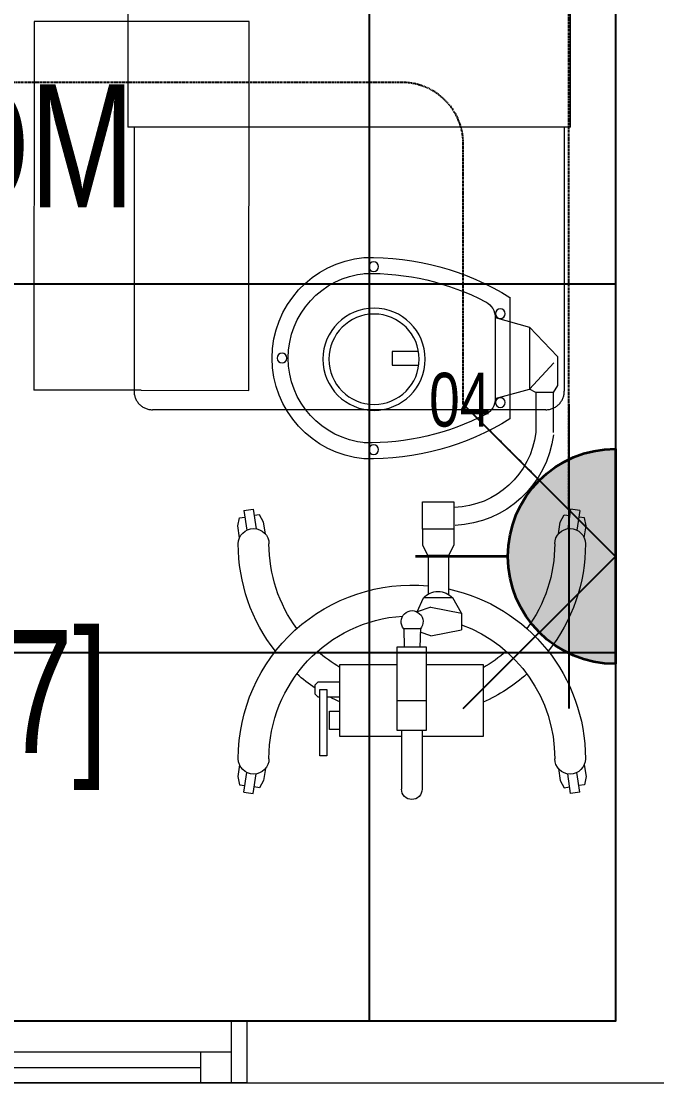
# Model space of a CAD drawing. Extents: x -178977 to 231842, y -29287 to 19916.
# Drawn here: x 38409 to 39443, y -910 to 817 of the extents above; entities that cross this region are included whole.
import ezdxf
from ezdxf import colors
from ezdxf.entities.mleader import LeaderData, LeaderLine
from ezdxf.enums import TextEntityAlignment as Align
from ezdxf.math import Vec2, Vec3

# ---------------------------------------------------------------- set-up
doc = ezdxf.new("R2010")
doc.units = 0
doc.header["$LTSCALE"] = 0.25
for name, pattern in [('01-First Floor-FUR$0$HIDDEN', [9.525, 6.35, -3.175]), ('DASHDOT', [25.4, 12.7, -6.35, 0, -6.35]), ('HIDDEN', [9.525, 6.35, -3.175])]:
    doc.linetypes.add(name, pattern=pattern)
for name, color, linetype, lineweight in [('01-First Floor-FUR$0$72_EGR_BASE_TEXT', 252, 'Continuous', 5), ('01-First Floor-FUR$0$72_EGR_EQP_TAG', 142, 'Continuous', 5), ('01-First Floor-FUR$0$Aluminum', 251, 'Continuous', 5), ('01-First Floor-FUR$0$LOADING', 253, 'Continuous', 5), ('01-First Floor-FUR$0$Walls', 251, 'Continuous', 5), ('E-LITE-CIRC', 6, 'Continuous', 25), ('E-LITE-CLNG-CNDT', 6, 'DASHDOT', 35), ('E-LITE-EXIT-NUMB', 6, 'Continuous', 25), ('E-POWR-FLOR-CNDT', 6, 'HIDDEN', 25), ('E-POWR-WALL @ 100', 4, 'Continuous', 35)]:
    doc.layers.add(name, color=color, linetype=linetype, lineweight=lineweight)
doc.layers.add('01-First Floor-FUR$0$FALSE CEILING', color=251, linetype='Continuous')
doc.styles.add('01-First Floor-FUR$0$X3G_ENTITY_257CFD', font='swisscl.ttf', dxfattribs={"height": 200})
doc.styles.add('01-First Floor-FUR$0$X3G_ENTITY_9EC9', font='swisscl.ttf', dxfattribs={"height": 0.2})
doc.styles.add('01-First Floor-FUR$0$X3G_ENTITY_9F38', font='swisscl.ttf', dxfattribs={"height": 0.2})
doc.styles.add('DC_SIMPLEX', font='SIMPLEX.shx', dxfattribs={"width": 0.7})

# ---------------------------------------------------------------- blocks, each defined once
blk = doc.blocks.new('01-First Floor-FUR$0$HF13902-P')
at = {"color": 8, "linetype": '01-First Floor-FUR$0$HIDDEN'}
for p, q in [((-0.35, -0.6824), (-0.35, -1.1124)), ((0.35, -0.6824), (0.35, -1.1124)), ((0.32, -1.1424), (-0.32, -1.1424))]:
    blk.add_line(p, q, dxfattribs=at)
at = {"linetype": 'Continuous'}
for points in [[(0.36, -0.5224), (0.36, -0.5224), (0.36, -0.5224), (0.36, -0.5224), (0.36, -0.5224), (0.36, -0.5224), (0.36, -0.5224), (0.36, -0.5224), (0.36, -0.5224), (0.36, -0.5224), (0.36, -0.5224), (0.36, -0.5224), (0.36, -0.5224), (0.36, -0.5224), (0.36, -0.5224), (0.36, -0.5224), (0.36, -0.5224), (0.36, -0.5224), (0.36, -0.5224), (0.36, -0.5224), (0.36, -0.5224), (0.36, -0.5224), (0.36, -0.5224), (0.36, -0.5224), (0.36, -0.5224), (0.36, -0.5224), (0.36, -0.5224), (0.36, -0.5224), (0.36, -0.5224), (0.36, -0.5224), (0.36, -0.5224), (0.36, -0.5224), (0.36, -0.5224), (0.36, -0.5224), (0.36, -0.5224), (0.36, -0.5224), (0.36, -0.5224), (0.36, -0.5224), (0.36, -0.5224), (0.36, -0.5224), (0.36, -0.5224), (0.36, -0.5224), (0.36, -0.5224), (0.36, -0.5224), (0.36, -0.5224), (0.36, -0.5224), (0.36, -0.5224), (0.36, -0.5224), (0.36, -0.5224), (0.36, -0.5224), (0.36, -0.5224), (0.36, -0.5224), (0.36, -0.5224), (0.36, -0.5224), (0.36, -0.5224), (0.36, -0.5224), (0.36, -0.5224), (0.36, -0.5224), (0.36, -0.5224), (0.36, -0.5224), (0.36, -0.5224), (0.36, -0.5224), (0.36, -0.5224), (0.36, -0.5224), (0.36, -0.5224), (0.36, -0.5224), (0.36, -0.5224), (0.36, -0.5224), (0.36, -0.5224), (0.36, -0.5224), (0.36, -0.5224), (0.36, -0.5224), (0.36, -0.5224), (0.36, -0.5224), (0.36, -0.5224), (0.36, -0.5224), (0.36, -0.5224), (0.36, -0.5224), (0.36, -0.5224), (0.36, -0.5224), (0.36, -0.5224), (0.36, -0.5224), (0.36, -0.5224), (0.36, -0.5224), (0.36, -0.5224), (0.36, -0.5224), (0.36, -0.5224), (0.36, -0.5224), (0.36, -0.5224), (0.36, -0.5224), (0.36, -0.5224), (0.36, -0.5224), (0.36, -0.5224), (0.36, -0.5224), (0.36, -0.5224), (0.36, -0.5224), (0.36, -0.5224), (0.36, -0.5224), (0.36, -0.5224), (0.36, -0.5224), (0.36, -0.5224), (0.36, -0.5224), (0.36, -0.5224), (0.36, -0.5224), (0.36, -0.5224), (0.36, -0.5224), (0.36, -0.5224), (0.36, -0.5224), (0.36, -0.5224), (0.36, -0.5224), (0.36, -0.5224), (0.36, -0.5224), (0.36, -0.5224), (0.36, -0.5224), (0.36, -0.5224), (0.36, -0.5224), (0.36, -0.5224), (0.36, -0.5224), (0.36, -0.5224), (0.36, -0.5224), (0.36, -0.5224), (0.36, -0.5224), (0.36, -0.5224), (0.36, -0.5224), (0.36, -0.5224), (0.36, -0.5224), (0.36, -0.5224), (0.36, -0.5224), (0.36, -0.5224), (0.36, -0.5224), (0.36, -0.5224), (0.36, -0.5224), (0.36, -0.5224), (0.36, -0.5224), (0.36, -0.5224), (0.36, -0.5224), (0.36, -0.5224), (0.36, -0.5224), (0.36, -0.5224), (0.36, -0.5224), (0.36, -0.5224), (0.36, -0.5224), (0.36, -0.5224), (0.36, -0.5224), (0.36, -0.5224), (0.36, -0.5224), (0.36, -0.5224), (0.36, -0.5224), (0.36, -0.5224), (0.36, -0.5224), (0.36, -0.5224), (0.36, -0.5224), (0.36, -0.5224), (0.36, -0.5224), (0.36, -0.5224), (0.36, -0.5224), (0.36, -0.5224), (0.36, -0.5224), (0.36, -0.5224), (0.36, -0.5224), (0.36, -0.5224), (0.36, -0.5224), (0.36, -0.5224), (0.36, -0.5224), (0.36, -0.5224), (0.36, -0.5224), (0.36, -0.5224), (0.36, -0.5224), (0.36, -0.5224), (0.36, -0.5224), (0.36, -0.5224), (0.36, -0.5224), (0.36, -0.5224), (0.36, -0.5224), (0.36, -0.5224), (0.36, -0.5224), (0.36, -0.5224), (0.36, -0.5224), (0.36, -0.5224), (0.36, -0.5224), (0.36, -0.5224), (0.36, -0.5224), (0.36, -0.5224), (0.36, -0.5224), (0.36, -0.5224), (0.36, -0.5224), (0.36, -0.5224), (0.36, -0.5224), (0.36, -0.5224), (0.36, -0.5224), (0.36, -0.5224), (0.36, -0.5224), (0.36, -0.5224), (0.36, -0.5224), (0.36, -0.5224), (0.36, -0.5224), (0.36, -0.5224), (0.36, -0.5224), (0.36, -0.5224), (0.36, -0.5224), (0.36, -0.5224), (0.36, -0.5224), (0.36, -0.5224), (0.36, -0.5224), (0.36, -0.5224), (0.36, -0.5224), (0.36, -0.5224), (0.36, -0.5224), (0.36, -0.5224), (0.36, -0.5224), (0.36, -0.5224), (0.36, -0.5224), (0.36, -0.5224), (0.36, -0.5224), (0.36, -0.5224), (0.36, -0.5224), (0.36, -0.5224), (0.36, -0.5224), (0.36, -0.5224)], [(0.36, -0.5224), (0.36, -0.5224), (0.36, -0.5224), (0.36, -0.5224), (0.36, -0.5224), (0.36, -0.5224), (0.36, -0.5224), (0.36, -0.5224), (0.36, -0.5224), (0.36, -0.5224), (0.36, -0.5224), (0.36, -0.5224), (0.36, -0.5224), (0.36, -0.5224), (0.36, -0.5224), (0.36, -0.5224), (0.36, -0.5224), (0.36, -0.5224), (0.36, -0.5224), (0.36, -0.5224), (0.36, -0.5224), (0.36, -0.5224), (0.36, -0.5224), (0.36, -0.5224), (0.36, -0.5224), (0.36, -0.5224), (0.36, -0.5224), (0.36, -0.5224), (0.36, -0.5224), (0.36, -0.5224), (0.36, -0.5224), (0.36, -0.5224), (0.36, -0.5224), (0.36, -0.5224), (0.36, -0.5224), (0.36, -0.5224), (0.36, -0.5224), (0.36, -0.5224), (0.36, -0.5224), (0.36, -0.5224), (0.36, -0.5224), (0.36, -0.5224), (0.36, -0.5224), (0.36, -0.5224), (0.36, -0.5224), (0.36, -0.5224), (0.36, -0.5224), (0.36, -0.5224), (0.36, -0.5224), (0.36, -0.5224), (0.36, -0.5224), (0.36, -0.5224), (0.36, -0.5224), (0.36, -0.5224), (0.36, -0.5224), (0.36, -0.5224), (0.36, -0.5224), (0.36, -0.5224), (0.36, -0.5224), (0.36, -0.5224), (0.36, -0.5224), (0.36, -0.5224), (0.36, -0.5224), (0.36, -0.5224), (0.36, -0.5224), (0.36, -0.5224), (0.36, -0.5224), (0.36, -0.5224), (0.36, -0.5224), (0.36, -0.5224), (0.36, -0.5224), (0.36, -0.5224), (0.36, -0.5224), (0.36, -0.5224), (0.36, -0.5224), (0.36, -0.5224), (0.36, -0.5224), (0.36, -0.5224), (0.36, -0.5224), (0.36, -0.5224), (0.36, -0.5224), (0.36, -0.5224), (0.36, -0.5224), (0.36, -0.5224), (0.36, -0.5224), (0.36, -0.5224), (0.36, -0.5224), (0.36, -0.5224), (0.36, -0.5224), (0.36, -0.5224), (0.36, -0.5224), (0.36, -0.5224), (0.36, -0.5224), (0.36, -0.5224), (0.36, -0.5224), (0.36, -0.5224), (0.36, -0.5224), (0.36, -0.5224), (0.36, -0.5224), (0.36, -0.5224), (0.36, -0.5224), (0.36, -0.5224), (0.36, -0.5224), (0.36, -0.5224), (0.36, -0.5224), (0.36, -0.5224), (0.36, -0.5224), (0.36, -0.5224), (0.36, -0.5224), (0.36, -0.5224), (0.36, -0.5224), (0.36, -0.5224), (0.36, -0.5224), (0.36, -0.5224), (0.36, -0.5224), (0.36, -0.5224), (0.36, -0.5224), (0.36, -0.5224), (0.36, -0.5224), (0.36, -0.5224), (0.36, -0.5224), (0.36, -0.5224), (0.36, -0.5224), (0.36, -0.5224), (0.36, -0.5224), (0.36, -0.5224), (0.36, -0.5224), (0.36, -0.5224), (0.36, -0.5224), (0.36, -0.5224), (0.36, -0.5224), (0.36, -0.5224), (0.36, -0.5224), (0.36, -0.5224), (0.36, -0.5224), (0.36, -0.5224), (0.36, -0.5224), (0.36, -0.5224), (0.36, -0.5224), (0.36, -0.5224), (0.36, -0.5224), (0.36, -0.5224), (0.36, -0.5224), (0.36, -0.5224), (0.36, -0.5224), (0.36, -0.5224), (0.36, -0.5224), (0.36, -0.5224), (0.36, -0.5224), (0.36, -0.5224), (0.36, -0.5224), (0.36, -0.5224), (0.36, -0.5224), (0.36, -0.5224), (0.36, -0.5224), (0.36, -0.5224), (0.36, -0.5224), (0.36, -0.5224), (0.36, -0.5224), (0.36, -0.5224), (0.36, -0.5224), (0.36, -0.5224), (0.36, -0.5224), (0.36, -0.5224), (0.36, -0.5224), (0.36, -0.5224), (0.36, -0.5224), (0.36, -0.5224), (0.36, -0.5224), (0.36, -0.5224), (0.36, -0.5224), (0.36, -0.5224), (0.36, -0.5224), (0.36, -0.5224), (0.36, -0.5224), (0.36, -0.5224), (0.36, -0.5224), (0.36, -0.5224), (0.36, -0.5224), (0.36, -0.5224), (0.36, -0.5224), (0.36, -0.5224), (0.36, -0.5224), (0.36, -0.5224), (0.36, -0.5224), (0.36, -0.5224), (0.36, -0.5224), (0.36, -0.5224), (0.36, -0.5224), (0.36, -0.5224), (0.36, -0.5224), (0.36, -0.5224), (0.36, -0.5224), (0.36, -0.5224), (0.36, -0.5224), (0.36, -0.5224), (0.36, -0.5224), (0.36, -0.5224), (0.36, -0.5224), (0.36, -0.5224), (0.36, -0.5224), (0.36, -0.5224), (0.36, -0.5224), (0.36, -0.5224), (0.36, -0.5224), (0.36, -0.5224), (0.36, -0.5224), (0.36, -0.5224), (0.36, -0.5224), (0.36, -0.5224), (0.36, -0.5224), (0.36, -0.5224), (0.36, -0.5224), (0.36, -0.5224)], [(0.36, -0.5224), (0.36, -0.5224), (0.36, -0.5224), (0.36, -0.5224), (0.36, -0.5224), (0.36, -0.5224), (0.36, -0.5224), (0.36, -0.5224), (0.36, -0.5224), (0.36, -0.5224), (0.36, -0.5224), (0.36, -0.5224), (0.36, -0.5224), (0.36, -0.5224), (0.36, -0.5224), (0.36, -0.5224), (0.36, -0.5224), (0.36, -0.5224), (0.36, -0.5224), (0.36, -0.5224), (0.36, -0.5224), (0.36, -0.5224), (0.36, -0.5224), (0.36, -0.5224), (0.36, -0.5224), (0.36, -0.5224), (0.36, -0.5224), (0.36, -0.5224), (0.36, -0.5224), (0.36, -0.5224), (0.36, -0.5224), (0.36, -0.5224), (0.36, -0.5224), (0.36, -0.5224), (0.36, -0.5224), (0.36, -0.5224), (0.36, -0.5224), (0.36, -0.5224), (0.36, -0.5224), (0.36, -0.5224), (0.36, -0.5224), (0.36, -0.5224), (0.36, -0.5224), (0.36, -0.5224), (0.36, -0.5224), (0.36, -0.5224), (0.36, -0.5224), (0.36, -0.5224), (0.36, -0.5224), (0.36, -0.5224), (0.36, -0.5224), (0.36, -0.5224), (0.36, -0.5224), (0.36, -0.5224), (0.36, -0.5224), (0.36, -0.5224), (0.36, -0.5224), (0.36, -0.5224), (0.36, -0.5224), (0.36, -0.5224), (0.36, -0.5224), (0.36, -0.5224), (0.36, -0.5224), (0.36, -0.5224), (0.36, -0.5224), (0.36, -0.5224), (0.36, -0.5224), (0.36, -0.5224), (0.36, -0.5224), (0.36, -0.5224), (0.36, -0.5224), (0.36, -0.5224), (0.36, -0.5224), (0.36, -0.5224), (0.36, -0.5224), (0.36, -0.5224), (0.36, -0.5224), (0.36, -0.5224), (0.36, -0.5224), (0.36, -0.5224), (0.36, -0.5224), (0.36, -0.5224), (0.36, -0.5224), (0.36, -0.5224), (0.36, -0.5224), (0.36, -0.5224), (0.36, -0.5224), (0.36, -0.5224), (0.36, -0.5224), (0.36, -0.5224), (0.36, -0.5224), (0.36, -0.5224), (0.36, -0.5224), (0.36, -0.5224), (0.36, -0.5224), (0.36, -0.5224), (0.36, -0.5224), (0.36, -0.5224), (0.36, -0.5224), (0.36, -0.5224), (0.36, -0.5224), (0.36, -0.5224), (0.36, -0.5224), (0.36, -0.5224), (0.36, -0.5224), (0.36, -0.5224), (0.36, -0.5224), (0.36, -0.5224), (0.36, -0.5224), (0.36, -0.5224), (0.36, -0.5224), (0.36, -0.5224), (0.36, -0.5224), (0.36, -0.5224), (0.36, -0.5224), (0.36, -0.5224), (0.36, -0.5224), (0.36, -0.5224), (0.36, -0.5224), (0.36, -0.5224), (0.36, -0.5224), (0.36, -0.5224), (0.36, -0.5224), (0.36, -0.5224), (0.36, -0.5224), (0.36, -0.5224), (0.36, -0.5224), (0.36, -0.5224), (0.36, -0.5224), (0.36, -0.5224), (0.36, -0.5224), (0.36, -0.5224), (0.36, -0.5224), (0.36, -0.5224), (0.36, -0.5224), (0.36, -0.5224), (0.36, -0.5224), (0.36, -0.5224), (0.36, -0.5224), (0.36, -0.5224), (0.36, -0.5224), (0.36, -0.5224), (0.36, -0.5224), (0.36, -0.5224), (0.36, -0.5224), (0.36, -0.5224), (0.36, -0.5224), (0.36, -0.5224), (0.36, -0.5224), (0.36, -0.5224), (0.36, -0.5224), (0.36, -0.5224), (0.36, -0.5224), (0.36, -0.5224), (0.36, -0.5224), (0.36, -0.5224), (0.36, -0.5224), (0.36, -0.5224), (0.36, -0.5224), (0.36, -0.5224), (0.36, -0.5224), (0.36, -0.5224), (0.36, -0.5224), (0.36, -0.5224), (0.36, -0.5224), (0.36, -0.5224), (0.36, -0.5224), (0.36, -0.5224), (0.36, -0.5224), (0.36, -0.5224), (0.36, -0.5224), (0.36, -0.5224), (0.36, -0.5224), (0.36, -0.5224), (0.36, -0.5224), (0.36, -0.5224), (0.36, -0.5224), (0.36, -0.5224), (0.36, -0.5224), (0.36, -0.5224), (0.36, -0.5224), (0.36, -0.5224), (0.36, -0.5224), (0.36, -0.5224), (0.36, -0.5224), (0.36, -0.5224), (0.36, -0.5224), (0.36, -0.5224), (0.36, -0.5224), (0.36, -0.5224), (0.36, -0.5224), (0.36, -0.5224), (0.36, -0.5224), (0.36, -0.5224), (0.36, -0.5224), (0.36, -0.5224), (0.36, -0.5224), (0.36, -0.5224), (0.36, -0.5224), (0.36, -0.5224), (0.36, -0.5224), (0.36, -0.5224), (0.36, -0.5224), (0.36, -0.5224), (0.36, -0.5224), (0.36, -0.5224), (0.36, -0.5224), (0.36, -0.5224), (0.36, -0.5224), (0.36, -0.5224), (0.36, -0.5224), (0.36, -0.5224), (0.36, -0.5224), (0.36, -0.5224), (0.36, -0.5224), (0.36, -0.5224), (0.36, -0.5224), (0.36, -0.5224), (0.36, -0.5224), (0.36, -0.5224), (0.36, -0.5224), (0.36, -0.5224), (0.36, -0.5224), (0.36, -0.5224), (0.36, -0.5224), (0.36, -0.5224), (0.36, -0.5224), (0.36, -0.5224), (0.36, -0.5224), (0.36, -0.5224), (0.36, -0.5224), (0.36, -0.5224), (0.36, -0.5224), (0.36, -0.5224), (0.36, -0.5224), (0.36, -0.5224), (0.36, -0.5224), (0.36, -0.5224), (0.36, -0.5224), (0.36, -0.5224), (0.36, -0.5224), (0.36, -0.5224), (0.36, -0.5224), (0.36, -0.5224), (0.36, -0.5224), (0.36, -0.5224), (0.36, -0.5224), (0.36, -0.5224), (0.36, -0.5224), (0.36, -0.5224), (0.36, -0.5224), (0.36, -0.5224), (0.36, -0.5224), (0.36, -0.5224), (0.36, -0.5224), (0.36, -0.5224), (0.36, -0.5224), (0.36, -0.5224), (0.36, -0.5224), (0.36, -0.5224), (0.36, -0.5224), (0.36, -0.5224), (0.36, -0.5224), (0.36, -0.5224), (0.36, -0.5224), (0.36, -0.5224), (0.36, -0.5224), (0.36, -0.5224), (0.36, -0.5224), (0.36, -0.5224), (0.36, -0.5224), (0.36, -0.5224), (0.36, -0.5224), (0.36, -0.5224), (0.36, -0.5224), (0.36, -0.5224), (0.36, -0.5224)]]:
    blk.add_lwpolyline(points, close=True, dxfattribs=at)
for points in [[(0.36, -0.5224), (0.36, -0.5224), (0.36, -0.5224), (0.36, -0.5224), (0.36, -0.5224), (0.36, -0.5224), (0.36, -0.5224), (0.36, -0.5224)], [(0.36, -0.5224), (0.36, -0.5224), (0.36, -0.5224), (0.36, -0.5224), (0.36, -0.5224), (0.36, -0.5224), (0.36, -0.5224), (0.36, -0.5224), (0.36, -0.5224), (0.36, -0.5224), (0.36, -0.5224), (0.36, -0.5224), (0.36, -0.5224), (0.36, -0.5224), (0.36, -0.5224), (0.36, -0.5224), (0.36, -0.5224), (0.36, -0.5224), (0.36, -0.5224), (0.36, -0.5224), (0.36, -0.5224), (0.36, -0.5224), (0.36, -0.5224), (0.36, -0.5224), (0.36, -0.5224), (0.36, -0.5224), (0.36, -0.5224), (0.36, -0.5224), (0.36, -0.5224), (0.36, -0.5224), (0.36, -0.5224), (0.36, -0.5224), (0.36, -0.5224), (0.36, -0.5224), (0.36, -0.5224), (0.36, -0.5224), (0.36, -0.5224), (0.36, -0.5224), (0.36, -0.5224), (0.36, -0.5224), (0.36, -0.5224), (0.36, -0.5224), (0.36, -0.5224), (0.36, -0.5224), (0.36, -0.5224), (0.36, -0.5224), (0.36, -0.5224), (0.36, -0.5224), (0.36, -0.5224), (0.36, -0.5224), (0.36, -0.5224), (0.36, -0.5224), (0.36, -0.5224), (0.36, -0.5224), (0.36, -0.5224), (0.36, -0.5224), (0.36, -0.5224), (0.36, -0.5224), (0.36, -0.5224), (0.36, -0.5224), (0.36, -0.5224), (0.36, -0.5224), (0.36, -0.5224), (0.36, -0.5224), (0.36, -0.5224), (0.36, -0.5224), (0.36, -0.5224), (0.36, -0.5224), (0.36, -0.5224), (0.36, -0.5224), (0.36, -0.5224), (0.36, -0.5224), (0.36, -0.5224), (0.36, -0.5224), (0.36, -0.5224), (0.36, -0.5224), (0.36, -0.5224), (0.36, -0.5224), (0.36, -0.5224), (0.36, -0.5224), (0.36, -0.5224), (0.36, -0.5224), (0.36, -0.5224), (0.36, -0.5224), (0.36, -0.5224), (0.36, -0.5224), (0.36, -0.5224), (0.36, -0.5224), (0.36, -0.5224), (0.36, -0.5224), (0.36, -0.5224), (0.36, -0.5224), (0.36, -0.5224), (0.36, -0.5224), (0.36, -0.5224), (0.36, -0.5224), (0.36, -0.5224), (0.36, -0.5224), (0.36, -0.5224), (0.36, -0.5224), (0.36, -0.5224), (0.36, -0.5224), (0.36, -0.5224), (0.36, -0.5224), (0.36, -0.5224), (0.36, -0.5224), (0.36, -0.5224), (0.36, -0.5224), (0.36, -0.5224), (0.36, -0.5224), (0.36, -0.5224)], [(0.36, -0.5224), (0.36, -0.5224), (0.36, -0.5224), (0.36, -0.5224), (0.36, -0.5224), (0.36, -0.5224), (0.36, -0.5224), (0.36, -0.5224), (0.36, -0.5224), (0.36, -0.5224), (0.36, -0.5224), (0.36, -0.5224), (0.36, -0.5224), (0.36, -0.5224), (0.36, -0.5224), (0.36, -0.5224), (0.36, -0.5224)], [(0.36, -0.5224), (0.36, -0.5224), (0.36, -0.5224), (0.36, -0.5224), (0.36, -0.5224), (0.36, -0.5224), (0.36, -0.5224)], [(0.36, -0.5224), (0.36, -0.5224), (0.36, -0.5224), (0.36, -0.5224), (0.36, -0.5224), (0.36, -0.5224), (0.36, -0.5224), (0.36, -0.5224), (0.36, -0.5224), (0.36, -0.5224), (0.36, -0.5224), (0.36, -0.5224)], [(0.36, -0.5224), (0.36, -0.5224), (0.36, -0.5224), (0.36, -0.5224), (0.36, -0.5224), (0.36, -0.5224), (0.36, -0.5224), (0.36, -0.5224), (0.36, -0.5224), (0.36, -0.5224), (0.36, -0.5224), (0.36, -0.5224), (0.36, -0.5224), (0.36, -0.5224), (0.36, -0.5224), (0.36, -0.5224), (0.36, -0.5224), (0.36, -0.5224), (0.36, -0.5224), (0.36, -0.5224), (0.36, -0.5224), (0.36, -0.5224), (0.36, -0.5224), (0.36, -0.5224), (0.36, -0.5224), (0.36, -0.5224), (0.36, -0.5224), (0.36, -0.5224), (0.36, -0.5224), (0.36, -0.5224), (0.36, -0.5224), (0.36, -0.5224), (0.36, -0.5224), (0.36, -0.5224), (0.36, -0.5224), (0.36, -0.5224), (0.36, -0.5224), (0.36, -0.5224), (0.36, -0.5224), (0.36, -0.5224), (0.36, -0.5224), (0.36, -0.5224), (0.36, -0.5224), (0.36, -0.5224), (0.36, -0.5224), (0.36, -0.5224), (0.36, -0.5224), (0.36, -0.5224), (0.36, -0.5224), (0.36, -0.5224), (0.36, -0.5224), (0.36, -0.5224), (0.36, -0.5224), (0.36, -0.5224), (0.36, -0.5224), (0.36, -0.5224), (0.36, -0.5224), (0.36, -0.5224), (0.36, -0.5224), (0.36, -0.5224), (0.36, -0.5224), (0.36, -0.5224), (0.36, -0.5224), (0.36, -0.5224), (0.36, -0.5224), (0.36, -0.5224), (0.36, -0.5224), (0.36, -0.5224), (0.36, -0.5224), (0.36, -0.5224), (0.36, -0.5224), (0.36, -0.5224), (0.36, -0.5224), (0.36, -0.5224), (0.36, -0.5224), (0.36, -0.5224), (0.36, -0.5224), (0.36, -0.5224), (0.36, -0.5224), (0.36, -0.5224), (0.36, -0.5224), (0.36, -0.5224), (0.36, -0.5224), (0.36, -0.5224), (0.36, -0.5224), (0.36, -0.5224), (0.36, -0.5224), (0.36, -0.5224), (0.36, -0.5224)], [(0.36, -0.5224), (0.36, -0.5224), (0.36, -0.5224), (0.36, -0.5224), (0.36, -0.5224), (0.36, -0.5224), (0.36, -0.5224), (0.36, -0.5224), (0.36, -0.5224), (0.36, -0.5224)], [(0.36, -0.5224), (0.36, -0.5224), (0.36, -0.5224), (0.36, -0.5224), (0.36, -0.5224), (0.36, -0.5224), (0.36, -0.5224), (0.36, -0.5224), (0.36, -0.5224), (0.36, -0.5224)], [(0.36, -0.5224), (0.36, -0.5224), (0.36, -0.5224), (0.36, -0.5224), (0.36, -0.5224), (0.36, -0.5224), (0.36, -0.5224), (0.36, -0.5224), (0.36, -0.5224), (0.36, -0.5224), (0.36, -0.5224), (0.36, -0.5224), (0.36, -0.5224), (0.36, -0.5224), (0.36, -0.5224)], [(0.36, -0.5224), (0.36, -0.5224), (0.36, -0.5224), (0.36, -0.5224), (0.36, -0.5224), (0.36, -0.5224), (0.36, -0.5224), (0.36, -0.5224), (0.36, -0.5224), (0.36, -0.5224)], [(0.36, -0.5224), (0.36, -0.5224), (0.36, -0.5224), (0.36, -0.5224), (0.36, -0.5224), (0.36, -0.5224), (0.36, -0.5224)], [(0.36, -0.5224), (0.36, -0.5224), (0.36, -0.5224), (0.36, -0.5224), (0.36, -0.5224), (0.36, -0.5224), (0.36, -0.5224), (0.36, -0.5224), (0.36, -0.5224), (0.36, -0.5224)], [(0.36, -0.5224), (0.36, -0.5224), (0.36, -0.5224), (0.36, -0.5224), (0.36, -0.5224), (0.36, -0.5224), (0.36, -0.5224), (0.36, -0.5224), (0.36, -0.5224), (0.36, -0.5224), (0.36, -0.5224), (0.36, -0.5224), (0.36, -0.5224), (0.36, -0.5224), (0.36, -0.5224), (0.36, -0.5224), (0.36, -0.5224), (0.36, -0.5224)], [(0.36, -0.5224), (0.36, -0.5224), (0.36, -0.5224), (0.36, -0.5224), (0.36, -0.5224), (0.36, -0.5224), (0.36, -0.5224), (0.36, -0.5224), (0.36, -0.5224)]]:
    blk.add_lwpolyline(points, dxfattribs=at)
blk.add_circle((0.36, -0.5224), 0.000000101)
at = {"color": 8, "linetype": '01-First Floor-FUR$0$HIDDEN'}
for centre, start, end in [((-0.32, -1.1124), 180, 270), ((0.32, -1.1124), 270, 0)]:
    blk.add_arc(centre, 0.03, start, end, dxfattribs=at)
at = {"layer": '01-First Floor-FUR$0$LOADING'}
for p, q in [((-0.36, 0.3161), (-0.36, -0.6824)), ((0.36, -0.6824), (0.36, 0.3161)), ((0.36, -0.6824), (-0.36, -0.6824))]:
    blk.add_line(p, q, dxfattribs=at)
blk = doc.blocks.new('01-First Floor-FUR$0$HF11772-P')
at = {"layer": '01-First Floor-FUR$0$LOADING'}
for p, q in [((0.6, 0.35), (0, 0.35)), ((0, 0.175), (0, 0.35)), ((0.6, 0.175), (0.6, 0.35)), ((0, 0.175), (0, 0)), ((0.6, 0), (0.6, 0.175)), ((0, 0), (0.6, 0))]:
    blk.add_line(p, q, dxfattribs=at)
blk = doc.blocks.new('01-First Floor-FUR$0$mobile light')
at = {"layer": '01-First Floor-FUR$0$LOADING'}
for p, q in [((1885.1, -497.29), (1883.78, -497.56)), ((1887.04, -497.59), (1885.1, -497.29)), ((1923.94, -497.59), (1925.88, -497.29)), ((1925.88, -497.29), (1927.2, -497.56)), ((1882.58, -498.29), (1882.35, -499.8)), ((1882.58, -498.29), (1885.78, -498.78)), ((1883.78, -497.56), (1883.65, -498.45)), ((1928.41, -498.29), (1925.2, -498.78)), ((1927.2, -497.56), (1927.33, -498.45)), ((1928.41, -498.29), (1928.63, -499.8)), ((1882.35, -499.8), (1885.55, -500.28)), ((1883.28, -500.85), (1883.42, -499.96)), ((1884.47, -501.5), (1883.28, -500.85)), ((1928.63, -499.8), (1925.43, -500.28)), ((1926.52, -501.5), (1927.7, -500.85)), ((1927.7, -500.85), (1927.56, -499.96)), ((1886.4, -501.79), (1884.47, -501.5)), ((1924.58, -501.79), (1926.52, -501.5)), ((1948.76, -501.94), (1947.59, -502.62)), ((1948.15, -506.5), (1952.41, -502.55)), ((1953.47, -501.94), (1948.76, -501.94)), ((1958.23, -506.5), (1953.47, -501.94)), ((1947.59, -502.62), (1941.09, -502.62)), ((1947.59, -502.62), (1947.59, -505.45)), ((1947.59, -505.45), (1941.09, -505.45)), ((1947.59, -505.45), (1948.15, -506.5)), ((1946.6, -512.08), (1948.15, -506.5)), ((1958.23, -506.5), (1948.15, -506.5)), ((1959.78, -512.08), (1958.23, -506.5)), ((1963.08, -509.67), (1943.3, -509.67)), ((1959.78, -512.08), (1946.6, -512.08)), ((1908.01, -522.53), (1909, -517.55)), ((1911.69, -517.55), (1909, -517.55)), ((1912.69, -522.53), (1911.69, -517.55)), ((1911.69, -517.55), (1914.17, -518.99)), ((1914.17, -518.99), (1914.17, -523.77)), ((1921.08, -519.69), (1914.74, -519.69)), ((1922.73, -518.8), (1921.08, -519.69)), ((1921.08, -519.69), (1921.08, -523.01)), ((1921.08, -519.69), (1921.08, -523.01)), ((1925.38, -518.8), (1922.73, -518.8)), ((1892.68, -528.06), (1892.68, -523.24)), ((1892.68, -523.24), (1906.16, -523.24)), ((1897.5, -528.06), (1897.5, -523.24)), ((1906.16, -523.24), (1906.16, -528.06)), ((1908.01, -522.53), (1908.62, -524.28)), ((1912.69, -522.53), (1911.9, -524.78)), ((1921.08, -523.01), (1914.77, -523.01)), ((1922.73, -523.93), (1921.08, -523.04)), ((1892.68, -523.97), (1883.05, -523.97)), ((1909.15, -524.25), (1906.16, -524.32)), ((1909.15, -524.25), (1909.15, -526.94)), ((1911.9, -524.78), (1914.17, -523.77)), ((1925.38, -523.93), (1922.73, -523.93)), ((1892.68, -527.34), (1883.05, -527.34)), ((1906.16, -528.06), (1892.68, -528.06)), ((1909.15, -526.94), (1906.16, -526.87)), ((1884.47, -549.77), (1883.28, -550.42)), ((1883.28, -550.42), (1883.42, -551.31)), ((1886.4, -549.48), (1884.47, -549.77)), ((1924.58, -549.48), (1926.52, -549.77)), ((1926.52, -549.77), (1927.7, -550.42)), ((1927.7, -550.42), (1927.56, -551.31)), ((1882.35, -551.47), (1885.55, -550.99)), ((1882.58, -552.98), (1882.35, -551.47)), ((1882.58, -552.98), (1885.78, -552.5)), ((1928.41, -552.98), (1925.2, -552.5)), ((1928.63, -551.47), (1925.43, -550.99)), ((1928.41, -552.98), (1928.63, -551.47)), ((1883.78, -553.71), (1883.65, -552.82)), ((1885.1, -553.98), (1883.78, -553.71)), ((1887.04, -553.69), (1885.1, -553.98)), ((1923.94, -553.69), (1925.88, -553.98)), ((1925.88, -553.98), (1927.2, -553.71)), ((1927.2, -553.71), (1927.33, -552.82))]:
    blk.add_line(p, q, dxfattribs=at)
for points in [[(1903.33, -523.24), (1903.33, -514.02), (1891.61, -514.02), (1891.61, -523.97)], [(1954.27, -524.55), (1954.27, -528.82), (1952.05, -528.82), (1952.05, -524.5)], [(1891.61, -527.34), (1891.61, -537.34), (1903.33, -537.34), (1903.33, -528.06)], [(1892.74, -537.34), (1892.74, -539.04), (1895.76, -539.04), (1895.76, -537.34)], [(1898.05, -537.34), (1898.05, -539.5)], [(1898.05, -540.63), (1898.05, -540.87), (1898.53, -541.35), (1900.02, -541.35), (1900.5, -540.87), (1900.5, -537.34)]]:
    blk.add_lwpolyline(points, dxfattribs=at)
for points in [[(1929.78, -518.8), (1925.38, -518.8), (1925.38, -523.93), (1929.78, -523.93)], [(1899.3, -539.5), (1888.5, -539.5), (1888.5, -540.63), (1899.3, -540.63)]]:
    blk.add_lwpolyline(points, close=True, dxfattribs=at)
for centre, radius in [((1945.96, -511.25), 0.793), ((1960.42, -511.25), 0.793), ((1953.01, -531.79), 8.32), ((1953.01, -531.79), 7.35), ((1938.31, -531.85), 0.793), ((1968.07, -531.85), 0.793), ((1953.19, -546.77), 0.793)]:
    blk.add_circle(centre, radius, dxfattribs=at)
for centre, radius, start, end in [((1888.02, -499.89), 2.5, 90, 270), ((1888.02, -525.64), 28.25, 12.1463, 90), ((1922.96, -525.64), 28.25, 90, 128.2073), ((1922.96, -499.89), 2.5, 270, 90), ((1888.02, -525.64), 23.25, 20.3387, 90), ((1922.96, -525.64), 23.25, 90, 126.3743), ((1942.82, -519.31), 16.86, 97.1293, 177.6115), ((1942.82, -519.31), 13.97, 97.1293, 177.6115), ((1922.96, -525.64), 28.25, 138.4974, 155.7305), ((1922.96, -525.64), 23.25, 138.7224, 150.0382), ((1980.13, -532.49), 43.32, 148.2167, 181.2501), ((1926.25, -532.49), 43.32, 358.7499, 31.7833), ((1946.6, -514.96), 2.89, 90, 152.4092), ((1959.78, -514.96), 2.89, 27.5908, 90), ((1980.13, -532.49), 40.72, 152.4092, 181.2501), ((1926.25, -532.49), 40.72, 358.7499, 27.5908), ((1911.94, -521.38), 3.27, 313.0112, 46.9888), ((1888.02, -525.64), 28.25, 270, 5.3386), ((1883.05, -525.65), 1.68, 90, 270), ((1910.32, -525.6), 1.78, 229.0673, 130.9327), ((1888.02, -525.64), 23.25, 270, 356.3184), ((1953.19, -531.93), 16.44, 185.2361, 354.7639), ((1953.19, -531.93), 13.84, 185.2361, 354.7639), ((1922.96, -525.64), 28.25, 204.483, 208.105), ((1922.96, -525.64), 23.25, 210.2349, 221.2776), ((1922.96, -525.64), 28.25, 213.7985, 221.5026), ((1922.96, -525.64), 23.25, 233.6257, 270), ((1888.02, -551.39), 2.5, 90, 270), ((1922.96, -525.64), 28.25, 231.7927, 270), ((1922.96, -551.39), 2.5, 270, 90)]:
    blk.add_arc(centre, radius, start, end, dxfattribs=at)
blk = doc.blocks.new('01-First Floor-FUR$0$A$C37be4daf')
at = {"layer": '01-First Floor-FUR$0$Aluminum'}
for p, q in [((1416, 598.2), (216, 598.2)), ((241, 498.2), (241, 598.2)), ((291, 548.2), (291, 598.2)), ((1341, 548.2), (1341, 598.2)), ((1391, 498.2), (1391, 598.2)), ((291, 573.2), (1341, 573.2)), ((1391, 548.2), (241, 548.2)), ((1416, 498.2), (216, 498.2))]:
    blk.add_line(p, q, dxfattribs=at)
at = {"layer": '01-First Floor-FUR$0$Walls'}
for p, q in [((216, 498.2), (216, 598.2)), ((1416, 498.2), (1416, 598.2))]:
    blk.add_line(p, q, dxfattribs=at)
blk = doc.blocks.new('01-First Floor-FUR')
at = {"layer": '01-First Floor-FUR$0$FALSE CEILING', "linetype": 'Continuous'}
for p, q in [((38976, -810), (38976, 2260)), ((35376, 390), (39376, 390)), ((35376, -210), (39376, -210))]:
    blk.add_line(p, q, dxfattribs=at)
at = {"layer": '01-First Floor-FUR$0$FALSE CEILING'}
blk.add_lwpolyline([(35376, 2260), (39376, 2260), (39376, -810), (35376, -810)], close=True, dxfattribs=at)
at = {"layer": '01-First Floor-FUR$0$Walls'}
for p, q in [((39376, -810), (39376, 2260)), ((39376, -810), (34976, -810)), ((34876, -910), (42876, -910))]:
    blk.add_line(p, q, dxfattribs=at)
at = {"xscale": -1, "rotation": 180}
blk.add_blockref('01-First Floor-FUR$0$A$C37be4daf', (37360, -311.8), dxfattribs=at)
at = {"layer": '01-First Floor-FUR$0$LOADING', "xscale": 1000, "yscale": 1000, "zscale": 1000}
blk.add_blockref('01-First Floor-FUR$0$HF13902-P', (38942.8, 1327.4, -0.1), dxfattribs=at)
at = {"layer": '01-First Floor-FUR$0$LOADING', "extrusion": (-3.71389e-28, -3.9656e-29, -1), "xscale": -999.9999999999989, "yscale": 999.9999999999989, "zscale": -999.9999999999989, "rotation": 270.0555933617625}
blk.add_blockref('01-First Floor-FUR$0$HF11772-P', (-38779.4, 216.5, 0.1), dxfattribs=at)
at = {"layer": '01-First Floor-FUR$0$LOADING', "xscale": -10, "yscale": 10, "zscale": 10, "rotation": 270}
blk.add_blockref('01-First Floor-FUR$0$mobile light', (44301.2, -19262.9, -0.1), dxfattribs=at)
at = {"layer": '01-First Floor-FUR$0$72_EGR_BASE_TEXT', "insert": (37540, 1047.8, 0), "char_height": 200, "width": 3019.253, "attachment_point": 2, "style": '01-First Floor-FUR$0$X3G_ENTITY_9EC9'}
blk.add_mtext('GENERAL CONSULTATION / EXAMINATION ROOM', dxfattribs=at)
at = {"layer": '01-First Floor-FUR$0$72_EGR_BASE_TEXT', "insert": (38094.8, -173.6), "char_height": 200, "attachment_point": 2, "style": '01-First Floor-FUR$0$X3G_ENTITY_9F38'}
blk.add_mtext('[OPDF47]', dxfattribs=at)
at = {"layer": '01-First Floor-FUR$0$72_EGR_EQP_TAG', "insert": (39122.7, 245.1, -0.1), "char_height": 87.47, "attachment_point": 2, "style": '01-First Floor-FUR$0$X3G_ENTITY_257CFD'}
blk.add_mtext('04', dxfattribs=at)
blk = doc.blocks.new('*U60')
h = blk.add_hatch(color=253)
edge = h.paths.add_edge_path()
edge.add_line((-1.75, 0), (1.75, 0))
edge.add_arc((0, 0), 1.75, 180, 360, ccw=False)
blk.add_line((0, -1.75), (0, -3.25))
blk.add_lwpolyline([(-1.75, 0, 1), (1.75, 0)], format="xyb", close=True)
at = {"layer": 'Defpoints'}
for p, q in [((-2.475, -2.475), (0, 0)), ((2.475, -2.475), (0, 0)), ((2.475, -0.758), (-2.475, -0.758))]:
    blk.add_line(p, q, dxfattribs=at)
at = {"layer": 'E-LITE-EXIT-NUMB', "style": 'DC_SIMPLEX', "width": 0.7, "flags": 8}
blk.add_attdef('TYPE', text='', height=2, rotation=360, dxfattribs=at).set_placement((-2.682, 5.238), align=Align.RIGHT)
blk.add_attdef('CIRCUIT', (2.682, 5.238), '', height=2, rotation=360, dxfattribs=at)
blk = doc.blocks.new('ARR0W')
at = {"color": 45}
blk.add_ellipse((0, 0), major_axis=(0.4, 0), ratio=0.4, dxfattribs=at)
at = {"color": 45, "ltscale": 0.5}
blk.add_solid([(-1.4, 0.167), (-0.4, 0), (-1.4, -0.167)], dxfattribs=at)

msp = doc.modelspace()

# ---------------------------------------------------------------- linework, layer by layer
at = {"layer": 'E-POWR-FLOR-CNDT'}
msp.add_lwpolyline([(39300.2, 22.2), (39300.2, 1529.1)], dxfattribs=at)
msp.add_lwpolyline([(39252.3, 70.2), (39128.5, 193.9), (39128.5, 617.5, 0.414214), (39028.5, 717.5), (35623.5, 717.5), (35499.7, 841.3)], format="xyb", dxfattribs=at)

# ---------------------------------------------------------------- block references
at = {"layer": 'E-LITE-CLNG-CNDT'}
msp.add_blockref('01-First Floor-FUR', (0, 0), dxfattribs=at)
at = {"layer": 'E-POWR-WALL @ 100', "xscale": -100, "yscale": 100, "zscale": 100, "rotation": 270}
msp.add_blockref('*U60', (39376, -53.6), dxfattribs=at)

# ---------------------------------------------------------------- leaders
at = {"layer": 'E-LITE-CIRC'}
ml = msp.add_multileader_mtext('Standard', dxfattribs=at)
ml.set_content('{\\Fdc_el_romans|c0;\\W0.8;TO\\Fromans|c0; \\Fsimplex|c0;PP-\\Fdc_el_romans|c0;F1\\Fsimplex|c0;/M47}', color=256, style='DC_SIMPLEX')
ml.set_leader_properties()
ml.set_arrow_properties(name='ARR0W')
ml.build(insert=Vec2(0, 0))
ml.multileader.update_dxf_attribs({"dogleg_length": 200, "arrow_head_size": 140, "scale": 100})
ctx = ml.context
ctx.base_point, ctx.scale, ctx.char_height, ctx.arrow_head_size, ctx.landing_gap_size, ctx.plane_origin, ctx.plane_x_axis, ctx.plane_y_axis = Vec3(26205.3, 1055.7, 0), 100, 200, 140, 140, Vec3(12871.9, -6258.5, 0), Vec3(1, -0.000001, 0), Vec3(0.000001, 1, 0)
notes = []
notes.append((ctx, [(1, (1, 1, 0), (26096.5, 1055.7, 0), (1, -0.000001, 0), 108.8, [(0, [(25215.6, 97, 0)], 0, [])])]))
ctx.mtext.insert, ctx.mtext.text_direction, ctx.mtext.rotation, ctx.mtext.width, ctx.mtext.flow_direction = Vec3(26345.3, 1189, 0), Vec3(1, -0.000001, 0), 6.283185, 1876.98, 5
for ctx, leaders in notes:
    for number, flags, end, landing, length, lines in leaders:
        leader = LeaderData()
        leader.index, (leader.has_last_leader_line, leader.has_dogleg_vector, leader.attachment_direction) = number, flags
        leader.last_leader_point, leader.dogleg_vector, leader.dogleg_length = Vec3(end), Vec3(landing), length
        for number, points, colour, breaks in lines:
            line = LeaderLine()
            line.index, line.vertices, line.color, line.breaks = number, Vec3.list(points), colors.encode_raw_color(colour), breaks
            leader.lines.append(line)
        ctx.leaders.append(leader)

doc.saveas('drawing.dxf')
